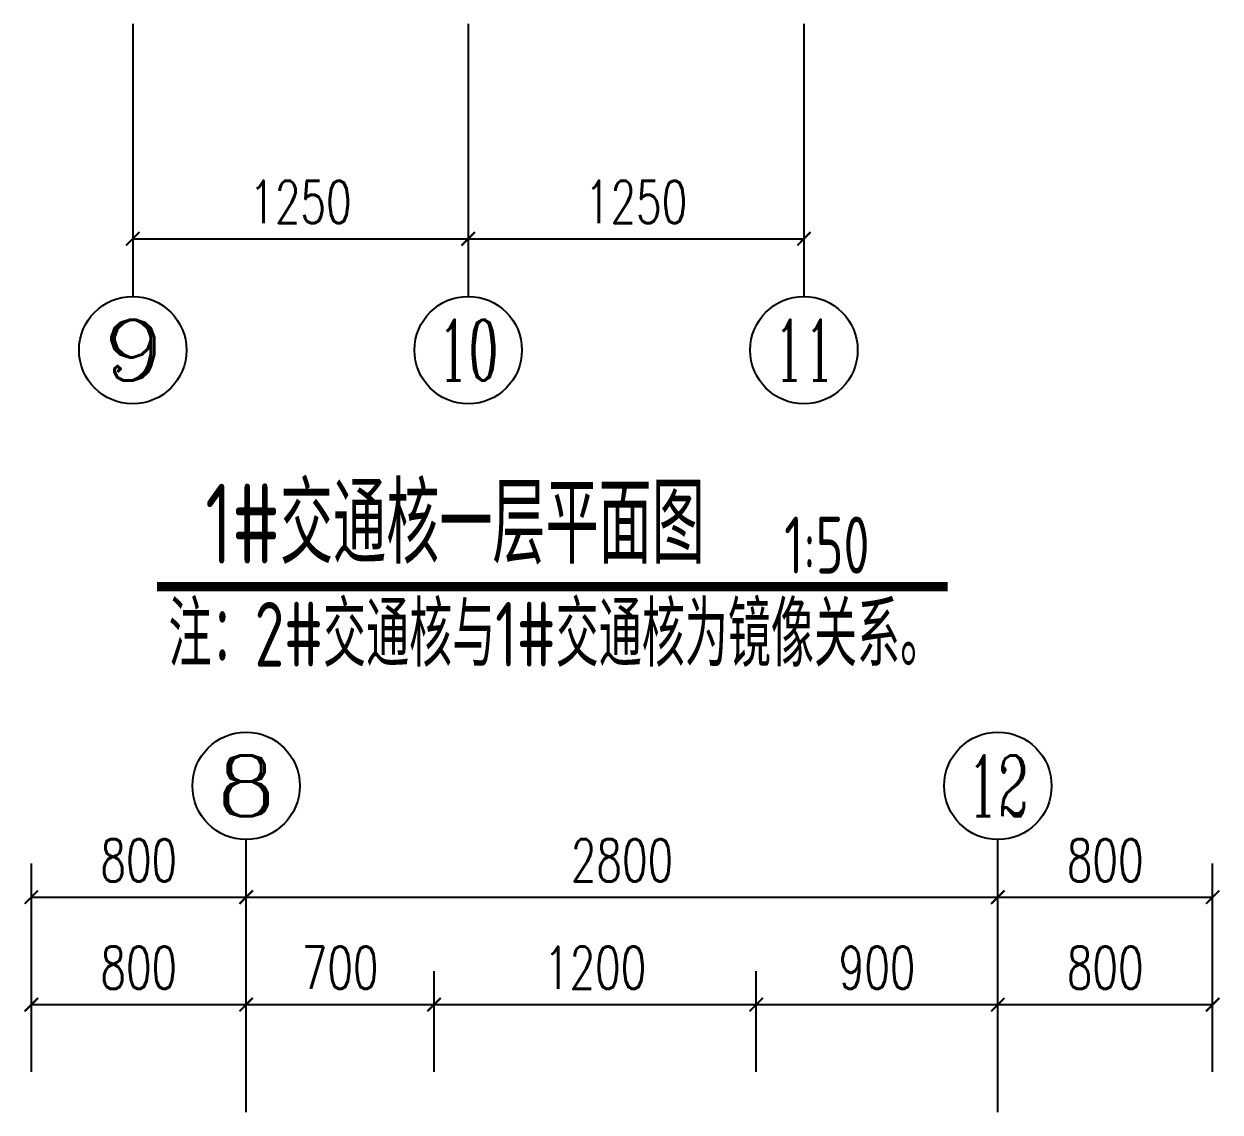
# Model space of a CAD drawing. Extents: x -655480 to 203344, y -294099 to 287156.
# Drawn here: x 34247 to 38702, y 170544 to 174595 of the extents above; entities that cross this region are included whole.
import ezdxf
from ezdxf.enums import TextEntityAlignment as Align

# ---------------------------------------------------------------- set-up
doc = ezdxf.new("R2010")
doc.units = 0
doc.header["$LTSCALE"] = 1000
doc.layers.get('0').update_dxf_attribs({"linetype": 'CONTINUOUS'})
doc.layers.get('DEFPOINTS').update_dxf_attribs({"linetype": 'CONTINUOUS'})
for name, color, linetype in [('A-AXIS_TEXT', 7, 'CONTINUOUS'), ('AXIS', 3, 'CONTINUOUS'), ('DIM_SYMB', 3, 'CONTINUOUS'), ('PUB_DIM', 3, 'CONTINUOUS'), ('PUB_TEXT', 2, 'CONTINUOUS'), ('尺寸标注', 86, 'CONTINUOUS')]:
    doc.layers.add(name, color=color, linetype=linetype)
doc.layers.add('AXIS_TEXT', color=7, linetype='CONTINUOUS', lineweight=20)
doc.styles.add('_TCH_AXIS', font='COMPLEX', dxfattribs={"bigfont": 'GBCBIG'})
doc.styles.add('_TCH_DIM_T3', font='SIMPLEX', dxfattribs={"width": 0.705882, "bigfont": 'GBCBIG'})
doc.styles.add('COMPLEX', font='COMPLEX')
doc.styles.add('TSSD_REIN', font='tssdeng.shx', dxfattribs={"width": 0.7, "height": 300, "bigfont": 'tssdchn.shx'})
doc.dimstyles.new('_TCH_ARCH&&50', dxfattribs={"dimtxt": 157.5, "dimasz": 50, "dimexe": 125, "dimexo": 150, "dimgap": 58.75, "dimtad": 1, "dimdec": 0, "dimzin": 0, "dimdsep": 46, "dimtxsty": '_TCH_DIM_T3', "dimblk": 'ARCHTICK', "dimcen": 0.09, "dimclrt": 7, "dimazin": 0, "dimtfac": 1, "dimtdec": 0, "dimtix": 1, "dimtmove": 2, "dimatfit": 3, "dimldrblk": 'ARCHTICK', "dimfxl": 1, "dimtolj": 1, "dimtzin": 0, "dimarcsym": 0})

# ---------------------------------------------------------------- blocks, each defined once
blk = doc.blocks.new('_AXISO')
blk.add_circle((0, 0), 0.5)
at = {"layer": 'A-AXIS_TEXT', "style": 'COMPLEX', "width": 1.041667}
blk.add_attdef('A', text='', height=0.56, dxfattribs=at).set_placement((-0.25, -0.28), (0.25, -0.28), align=Align.FIT)
blk = doc.blocks.new('_ArchTick')
at = {"color": 0, "linetype": 'ByBlock', "const_width": 0.15}
blk.add_lwpolyline([(-0.5, -0.5), (0.5, 0.5)], dxfattribs=at)
blk = doc.blocks.new('*D1102')
at = {"layer": 'DEFPOINTS', "color": 0, "transparency": 16777216}
for p in [(35074.2, 170943.8), (34274.2, 170543.8), (35074.2, 170543.8)]:
    blk.add_point(p, dxfattribs=at)
at = {"layer": '尺寸标注', "color": 0, "lineweight": -2, "transparency": 16777216}
for p, q in [((34274.2, 170693.8), (34274.2, 171068.8)), ((35074.2, 170693.8), (35074.2, 171068.8)), ((34274.2, 170943.8), (35074.2, 170943.8))]:
    blk.add_line(p, q, dxfattribs=at)
at = {"layer": '尺寸标注', "color": 0, "lineweight": -2, "transparency": 16777216, "xscale": 50, "yscale": 50, "zscale": 50, "rotation": 180}
blk.add_blockref('_ArchTick', (34274.2, 170943.8), dxfattribs=at)
at = {"layer": '尺寸标注', "color": 0, "lineweight": -2, "transparency": 16777216, "xscale": 50, "yscale": 50, "zscale": 50}
blk.add_blockref('_ArchTick', (35074.2, 170943.8), dxfattribs=at)
at = {"layer": '尺寸标注', "color": 7, "transparency": 16777216, "insert": (34674.2, 171081.3), "char_height": 157.5, "attachment_point": 5, "style": '_TCH_DIM_T3'}
blk.add_mtext('\\A1;800', dxfattribs=at)
blk = doc.blocks.new('*D1103')
at = {"layer": 'DEFPOINTS', "color": 0, "transparency": 16777216}
for p in [(35774.2, 170943.8), (35074.2, 170543.8), (35774.2, 170543.8)]:
    blk.add_point(p, dxfattribs=at)
at = {"layer": '尺寸标注', "color": 0, "lineweight": -2, "transparency": 16777216}
for p, q in [((35074.2, 170693.8), (35074.2, 171068.8)), ((35774.2, 170693.8), (35774.2, 171068.8)), ((35074.2, 170943.8), (35774.2, 170943.8))]:
    blk.add_line(p, q, dxfattribs=at)
at = {"layer": '尺寸标注', "color": 0, "lineweight": -2, "transparency": 16777216, "xscale": 50, "yscale": 50, "zscale": 50, "rotation": 180}
blk.add_blockref('_ArchTick', (35074.2, 170943.8), dxfattribs=at)
at = {"layer": '尺寸标注', "color": 0, "lineweight": -2, "transparency": 16777216, "xscale": 50, "yscale": 50, "zscale": 50}
blk.add_blockref('_ArchTick', (35774.2, 170943.8), dxfattribs=at)
at = {"layer": '尺寸标注', "color": 7, "transparency": 16777216, "insert": (35424.2, 171081.3), "char_height": 157.5, "attachment_point": 5, "style": '_TCH_DIM_T3'}
blk.add_mtext('\\A1;700', dxfattribs=at)
blk = doc.blocks.new('*D1104')
at = {"layer": 'DEFPOINTS', "color": 0, "transparency": 16777216}
for p in [(36974.2, 170943.8), (35774.2, 170543.8), (36974.2, 170543.8)]:
    blk.add_point(p, dxfattribs=at)
at = {"layer": '尺寸标注', "color": 0, "lineweight": -2, "transparency": 16777216}
for p, q in [((35774.2, 170693.8), (35774.2, 171068.8)), ((36974.2, 170693.8), (36974.2, 171068.8)), ((35774.2, 170943.8), (36974.2, 170943.8))]:
    blk.add_line(p, q, dxfattribs=at)
at = {"layer": '尺寸标注', "color": 0, "lineweight": -2, "transparency": 16777216, "xscale": 50, "yscale": 50, "zscale": 50, "rotation": 180}
blk.add_blockref('_ArchTick', (35774.2, 170943.8), dxfattribs=at)
at = {"layer": '尺寸标注', "color": 0, "lineweight": -2, "transparency": 16777216, "xscale": 50, "yscale": 50, "zscale": 50}
blk.add_blockref('_ArchTick', (36974.2, 170943.8), dxfattribs=at)
at = {"layer": '尺寸标注', "color": 7, "transparency": 16777216, "insert": (36374.2, 171081.3), "char_height": 157.5, "attachment_point": 5, "style": '_TCH_DIM_T3'}
blk.add_mtext('\\A1;1200', dxfattribs=at)
blk = doc.blocks.new('*D1105')
at = {"layer": 'DEFPOINTS', "color": 0, "transparency": 16777216}
for p in [(37874.2, 170943.8), (36974.2, 170543.8), (37874.2, 170543.8)]:
    blk.add_point(p, dxfattribs=at)
at = {"layer": '尺寸标注', "color": 0, "lineweight": -2, "transparency": 16777216}
for p, q in [((36974.2, 170693.8), (36974.2, 171068.8)), ((37874.2, 170693.8), (37874.2, 171068.8)), ((36974.2, 170943.8), (37874.2, 170943.8))]:
    blk.add_line(p, q, dxfattribs=at)
at = {"layer": '尺寸标注', "color": 0, "lineweight": -2, "transparency": 16777216, "xscale": 50, "yscale": 50, "zscale": 50, "rotation": 180}
blk.add_blockref('_ArchTick', (36974.2, 170943.8), dxfattribs=at)
at = {"layer": '尺寸标注', "color": 0, "lineweight": -2, "transparency": 16777216, "xscale": 50, "yscale": 50, "zscale": 50}
blk.add_blockref('_ArchTick', (37874.2, 170943.8), dxfattribs=at)
at = {"layer": '尺寸标注', "color": 7, "transparency": 16777216, "insert": (37424.2, 171081.3), "char_height": 157.5, "attachment_point": 5, "style": '_TCH_DIM_T3'}
blk.add_mtext('\\A1;900', dxfattribs=at)
blk = doc.blocks.new('*D1106')
at = {"layer": 'DEFPOINTS', "color": 0, "transparency": 16777216}
for p in [(38674.2, 170943.8), (37874.2, 170543.8), (38674.2, 170543.8)]:
    blk.add_point(p, dxfattribs=at)
at = {"layer": '尺寸标注', "color": 0, "lineweight": -2, "transparency": 16777216}
for p, q in [((37874.2, 170693.8), (37874.2, 171068.8)), ((38674.2, 170693.8), (38674.2, 171068.8)), ((37874.2, 170943.8), (38674.2, 170943.8))]:
    blk.add_line(p, q, dxfattribs=at)
at = {"layer": '尺寸标注', "color": 0, "lineweight": -2, "transparency": 16777216, "xscale": 50, "yscale": 50, "zscale": 50, "rotation": 180}
blk.add_blockref('_ArchTick', (37874.2, 170943.8), dxfattribs=at)
at = {"layer": '尺寸标注', "color": 0, "lineweight": -2, "transparency": 16777216, "xscale": 50, "yscale": 50, "zscale": 50}
blk.add_blockref('_ArchTick', (38674.2, 170943.8), dxfattribs=at)
at = {"layer": '尺寸标注', "color": 7, "transparency": 16777216, "insert": (38274.2, 171081.3), "char_height": 157.5, "attachment_point": 5, "style": '_TCH_DIM_T3'}
blk.add_mtext('\\A1;800', dxfattribs=at)
blk = doc.blocks.new('*D1117')
at = {"layer": 'DEFPOINTS', "color": 0, "transparency": 16777216}
for p in [(35074.2, 171343.8), (34274.2, 170543.8), (35074.2, 170543.8)]:
    blk.add_point(p, dxfattribs=at)
at = {"layer": 'PUB_DIM', "color": 0, "lineweight": -2, "transparency": 16777216}
for p, q in [((34274.2, 170693.8), (34274.2, 171468.8)), ((35074.2, 170693.8), (35074.2, 171468.8)), ((34274.2, 171343.8), (35074.2, 171343.8))]:
    blk.add_line(p, q, dxfattribs=at)
at = {"layer": 'PUB_DIM', "color": 0, "lineweight": -2, "transparency": 16777216, "xscale": 50, "yscale": 50, "zscale": 50, "rotation": 180}
blk.add_blockref('_ArchTick', (34274.2, 171343.8), dxfattribs=at)
at = {"layer": 'PUB_DIM', "color": 0, "lineweight": -2, "transparency": 16777216, "xscale": 50, "yscale": 50, "zscale": 50}
blk.add_blockref('_ArchTick', (35074.2, 171343.8), dxfattribs=at)
at = {"layer": 'PUB_DIM', "color": 7, "transparency": 16777216, "insert": (34674.2, 171481.3), "char_height": 157.5, "attachment_point": 5, "style": '_TCH_DIM_T3'}
blk.add_mtext('\\A1;800', dxfattribs=at)
blk = doc.blocks.new('*D1118')
at = {"layer": 'DEFPOINTS', "color": 0, "transparency": 16777216}
for p in [(37874.2, 171343.8), (35074.2, 170543.8), (37874.2, 170543.8)]:
    blk.add_point(p, dxfattribs=at)
at = {"layer": 'PUB_DIM', "color": 0, "lineweight": -2, "transparency": 16777216}
for p, q in [((35074.2, 170693.8), (35074.2, 171468.8)), ((37874.2, 170693.8), (37874.2, 171468.8)), ((35074.2, 171343.8), (37874.2, 171343.8))]:
    blk.add_line(p, q, dxfattribs=at)
at = {"layer": 'PUB_DIM', "color": 0, "lineweight": -2, "transparency": 16777216, "xscale": 50, "yscale": 50, "zscale": 50, "rotation": 180}
blk.add_blockref('_ArchTick', (35074.2, 171343.8), dxfattribs=at)
at = {"layer": 'PUB_DIM', "color": 0, "lineweight": -2, "transparency": 16777216, "xscale": 50, "yscale": 50, "zscale": 50}
blk.add_blockref('_ArchTick', (37874.2, 171343.8), dxfattribs=at)
at = {"layer": 'PUB_DIM', "color": 7, "transparency": 16777216, "insert": (36474.2, 171481.3), "char_height": 157.5, "attachment_point": 5, "style": '_TCH_DIM_T3'}
blk.add_mtext('\\A1;2800', dxfattribs=at)
blk = doc.blocks.new('*D1119')
at = {"layer": 'DEFPOINTS', "color": 0, "transparency": 16777216}
for p in [(38674.2, 171343.8), (37874.2, 170543.8), (38674.2, 170543.8)]:
    blk.add_point(p, dxfattribs=at)
at = {"layer": 'PUB_DIM', "color": 0, "lineweight": -2, "transparency": 16777216}
for p, q in [((37874.2, 170693.8), (37874.2, 171468.8)), ((38674.2, 170693.8), (38674.2, 171468.8)), ((37874.2, 171343.8), (38674.2, 171343.8))]:
    blk.add_line(p, q, dxfattribs=at)
at = {"layer": 'PUB_DIM', "color": 0, "lineweight": -2, "transparency": 16777216, "xscale": 50, "yscale": 50, "zscale": 50, "rotation": 180}
blk.add_blockref('_ArchTick', (37874.2, 171343.8), dxfattribs=at)
at = {"layer": 'PUB_DIM', "color": 0, "lineweight": -2, "transparency": 16777216, "xscale": 50, "yscale": 50, "zscale": 50}
blk.add_blockref('_ArchTick', (38674.2, 171343.8), dxfattribs=at)
at = {"layer": 'PUB_DIM', "color": 7, "transparency": 16777216, "insert": (38274.2, 171481.3), "char_height": 157.5, "attachment_point": 5, "style": '_TCH_DIM_T3'}
blk.add_mtext('\\A1;800', dxfattribs=at)
blk = doc.blocks.new('*D3951')
at = {"layer": 'DEFPOINTS', "color": 0, "transparency": 16777216}
for p in [(34651.9, 174595.1), (35901.4, 174595.1), (35901.4, 173795.1)]:
    blk.add_point(p, dxfattribs=at)
at = {"layer": 'PUB_DIM', "color": 0, "lineweight": -2, "transparency": 16777216}
for p, q in [((34651.9, 174445.1), (34651.9, 173670.1)), ((35901.4, 174445.1), (35901.4, 173670.1)), ((34651.9, 173795.1), (35901.4, 173795.1))]:
    blk.add_line(p, q, dxfattribs=at)
at = {"layer": 'PUB_DIM', "color": 0, "lineweight": -2, "transparency": 16777216, "xscale": 50, "yscale": 50, "zscale": 50, "rotation": 180}
blk.add_blockref('_ArchTick', (34651.9, 173795.1), dxfattribs=at)
at = {"layer": 'PUB_DIM', "color": 0, "lineweight": -2, "transparency": 16777216, "xscale": 50, "yscale": 50, "zscale": 50}
blk.add_blockref('_ArchTick', (35901.4, 173795.1), dxfattribs=at)
at = {"layer": 'PUB_DIM', "color": 7, "transparency": 16777216, "insert": (35276.6, 173932.6), "char_height": 157.5, "attachment_point": 5, "style": '_TCH_DIM_T3'}
blk.add_mtext('\\A1;1250', dxfattribs=at)
blk = doc.blocks.new('*D3952')
at = {"layer": 'DEFPOINTS', "color": 0, "transparency": 16777216}
for p in [(35901.4, 174595.1), (37151.9, 174595.1), (37151.9, 173795.1)]:
    blk.add_point(p, dxfattribs=at)
at = {"layer": 'PUB_DIM', "color": 0, "lineweight": -2, "transparency": 16777216}
for p, q in [((35901.4, 174445.1), (35901.4, 173670.1)), ((37151.9, 174445.1), (37151.9, 173670.1)), ((35901.4, 173795.1), (37151.9, 173795.1))]:
    blk.add_line(p, q, dxfattribs=at)
at = {"layer": 'PUB_DIM', "color": 0, "lineweight": -2, "transparency": 16777216, "xscale": 50, "yscale": 50, "zscale": 50, "rotation": 180}
blk.add_blockref('_ArchTick', (35901.4, 173795.1), dxfattribs=at)
at = {"layer": 'PUB_DIM', "color": 0, "lineweight": -2, "transparency": 16777216, "xscale": 50, "yscale": 50, "zscale": 50}
blk.add_blockref('_ArchTick', (37151.9, 173795.1), dxfattribs=at)
at = {"layer": 'PUB_DIM', "color": 7, "transparency": 16777216, "insert": (36526.6, 173932.6), "char_height": 157.5, "attachment_point": 5, "style": '_TCH_DIM_T3'}
blk.add_mtext('\\A1;1250', dxfattribs=at)

msp = doc.modelspace()

# ---------------------------------------------------------------- linework, layer by layer
at = {"layer": 'AXIS'}
for p, q in [((34651.87, 174595.14), (34651.87, 173580.53)), ((35901.39, 174595.14), (35901.39, 173580.53)), ((37151.87, 174595.14), (37151.87, 173580.53)), ((35074.21, 170543.79), (35074.21, 171558.4)), ((37874.21, 170543.79), (37874.21, 171558.4))]:
    msp.add_line(p, q, dxfattribs=at)
at = {"layer": 'DIM_SYMB', "const_width": 35}
msp.add_lwpolyline([(34742.4, 172500.3), (37687.14, 172500.3)], dxfattribs=at)

# ---------------------------------------------------------------- block references
at = {"layer": 'AXIS'}
ref = msp.add_blockref('_AXISO', (34651.87, 173380.53), dxfattribs=dict(at, xscale=400, yscale=400, zscale=400))
ref.add_attrib('A', '9', dxfattribs={"layer": 'AXIS_TEXT', "height": 226.27, "style": '_TCH_AXIS', "width": 1.5}).set_placement((34538.74, 173267.39), (34765.01, 173267.39), align=Align.FIT)
ref = msp.add_blockref('_AXISO', (35901.39, 173380.53), dxfattribs=dict(at, xscale=400, yscale=400, zscale=400))
ref.add_attrib('A', '10', dxfattribs={"layer": 'AXIS_TEXT', "height": 226.274, "style": '_TCH_AXIS', "width": 0.724138}).set_placement((35788.26, 173267.39), (36014.53, 173267.39), align=Align.FIT)
ref = msp.add_blockref('_AXISO', (37151.87, 173380.53), dxfattribs=dict(at, xscale=400, yscale=400, zscale=400))
ref.add_attrib('A', '11', dxfattribs={"layer": 'AXIS_TEXT', "height": 226.274, "style": '_TCH_AXIS', "width": 0.875}).set_placement((37038.74, 173267.39), (37265.01, 173267.39), align=Align.FIT)
ref = msp.add_blockref('_AXISO', (35074.21, 171758.4), dxfattribs=dict(at, xscale=400, yscale=400, zscale=400))
ref.add_attrib('A', '8', dxfattribs={"layer": 'AXIS_TEXT', "height": 226.27, "style": '_TCH_AXIS', "width": 1.5}).set_placement((34961.07, 171645.26), (35187.35, 171645.26), align=Align.FIT)
ref = msp.add_blockref('_AXISO', (37874.21, 171758.4), dxfattribs=dict(at, xscale=400, yscale=400, zscale=400))
ref.add_attrib('A', '12', dxfattribs={"layer": 'AXIS_TEXT', "height": 226.274, "style": '_TCH_AXIS', "width": 0.724138}).set_placement((37761.07, 171645.26), (37987.35, 171645.26), align=Align.FIT)

# ---------------------------------------------------------------- texts
at = {"layer": 'PUB_TEXT', "style": 'TSSD_REIN', "width": 0.7}
for s, height, p in [('1#交通核一层平面图', 297.5, (34922.32, 172585.46)), ('1:50', 212.5, (37078.55, 172548.55))]:
    msp.add_text(s, height=height, dxfattribs=at).set_placement(p)
at = {"layer": 'PUB_TEXT', "color": 1, "style": 'TSSD_REIN', "width": 0.7}
msp.add_text('注：2#交通核与1#交通核为镜像关系。', height=241.1348, dxfattribs=at).set_placement((34785.21, 172202))

# ---------------------------------------------------------------- dimensions: what is measured, and where the dimension line sits
at = {"layer": 'PUB_DIM'}
for p1, p2, distance, picture, middle in [((34651.87, 174595.14), (35901.39, 174595.14), -800, '*D3951', (35276.63, 173932.64)), ((35901.39, 174595.14), (37151.87, 174595.14), -800, '*D3952', (36526.63, 173932.64)), ((34274.21, 170543.79), (35074.21, 170543.79), 800, '*D1117', (34674.21, 171481.29)), ((35074.21, 170543.79), (37874.21, 170543.79), 800, '*D1118', (36474.21, 171481.29)), ((37874.21, 170543.79), (38674.21, 170543.79), 800, '*D1119', (38274.21, 171481.29))]:
    dim = msp.add_aligned_dim(p1=p1, p2=p2, distance=distance, dimstyle='_TCH_ARCH&&50', dxfattribs=at)
    dim.commit()
    dim.dimension.update_dxf_attribs({"geometry": picture, "text_midpoint": middle})
at = {"layer": '尺寸标注', "color": 106}
for p1, p2, picture, middle in [((34274.21, 170543.79), (35074.21, 170543.79), '*D1102', (34674.21, 171081.29)), ((35074.21, 170543.79), (35774.21, 170543.79), '*D1103', (35424.21, 171081.29)), ((35774.21, 170543.79), (36974.21, 170543.79), '*D1104', (36374.21, 171081.29)), ((36974.21, 170543.79), (37874.21, 170543.79), '*D1105', (37424.21, 171081.29)), ((37874.21, 170543.79), (38674.21, 170543.79), '*D1106', (38274.21, 171081.29))]:
    dim = msp.add_aligned_dim(p1=p1, p2=p2, distance=400, dimstyle='_TCH_ARCH&&50', dxfattribs=at)
    dim.commit()
    dim.dimension.update_dxf_attribs({"geometry": picture, "text_midpoint": middle})

doc.saveas('drawing.dxf')
